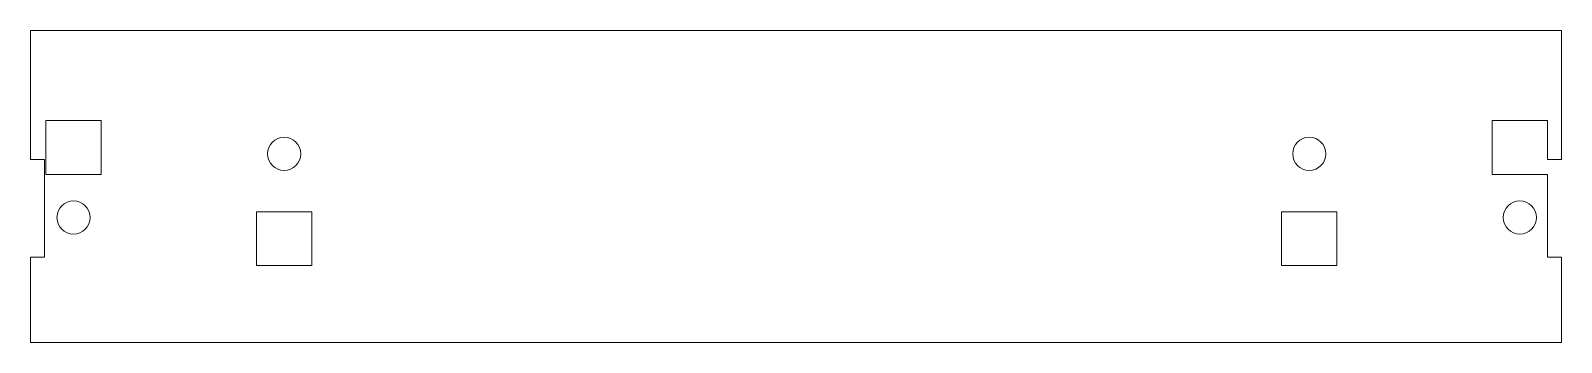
# Model space of a CAD drawing. Header units: inches. Extents: x -3.45 to 3.45, y -0.63 to 0.78.
import ezdxf

# ---------------------------------------------------------------- set-up
doc = ezdxf.new("R2010")
doc.units = ezdxf.units.IN
doc.header["$MEASUREMENT"] = 0

msp = doc.modelspace()

# ---------------------------------------------------------------- linework, layer by layer
at = {"color": 7, "linetype": 'Continuous', "lineweight": 15}
for p, q in [((-3.4531, 0.7819), (-3.4531, 0.1994)), ((3.4531, 0.7819), (-3.4531, 0.7819)), ((3.4531, 0.1994), (3.4531, 0.7819)), ((-3.1344, 0.3756), (-3.3844, 0.3756)), ((-3.3844, 0.3756), (-3.3844, 0.1326)), ((-3.1344, 0.1326), (-3.1344, 0.3756)), ((3.3906, 0.3756), (3.1406, 0.3756)), ((3.1406, 0.3756), (3.1406, 0.1326)), ((3.3906, 0.1994), (3.3906, 0.3756)), ((-3.3906, 0.1994), (-3.4531, 0.1994)), ((-3.3906, -0.2406), (-3.3906, 0.1994)), ((3.3906, 0.1994), (3.4531, 0.1994)), ((-3.3844, 0.1326), (-3.1344, 0.1326)), ((3.1406, 0.1326), (3.3906, 0.1326)), ((3.3906, -0.2406), (3.3906, 0.1326)), ((-2.1844, -0.0361), (-2.4344, -0.0361)), ((-2.4344, -0.0361), (-2.4344, -0.2791)), ((-2.1844, -0.2791), (-2.1844, -0.0361)), ((2.4406, -0.0361), (2.1906, -0.0361)), ((2.1906, -0.0361), (2.1906, -0.2791)), ((2.4406, -0.2791), (2.4406, -0.0361)), ((-3.4531, -0.2406), (-3.4531, -0.6256)), ((-3.4531, -0.2406), (-3.3906, -0.2406)), ((3.4531, -0.2406), (3.3906, -0.2406)), ((3.4531, -0.6256), (3.4531, -0.2406)), ((-2.4344, -0.2791), (-2.1844, -0.2791)), ((2.1906, -0.2791), (2.4406, -0.2791)), ((-3.4531, -0.6256), (3.4531, -0.6256))]:
    msp.add_line(p, q, dxfattribs=at)
for centre, radius in [((-2.3094, 0.2256), 0.0748), ((2.3156, 0.2256), 0.0748), ((-3.2594, -0.0619), 0.0747), ((3.2656, -0.0619), 0.0747)]:
    msp.add_circle(centre, radius, dxfattribs=at)

doc.saveas('drawing.dxf')
